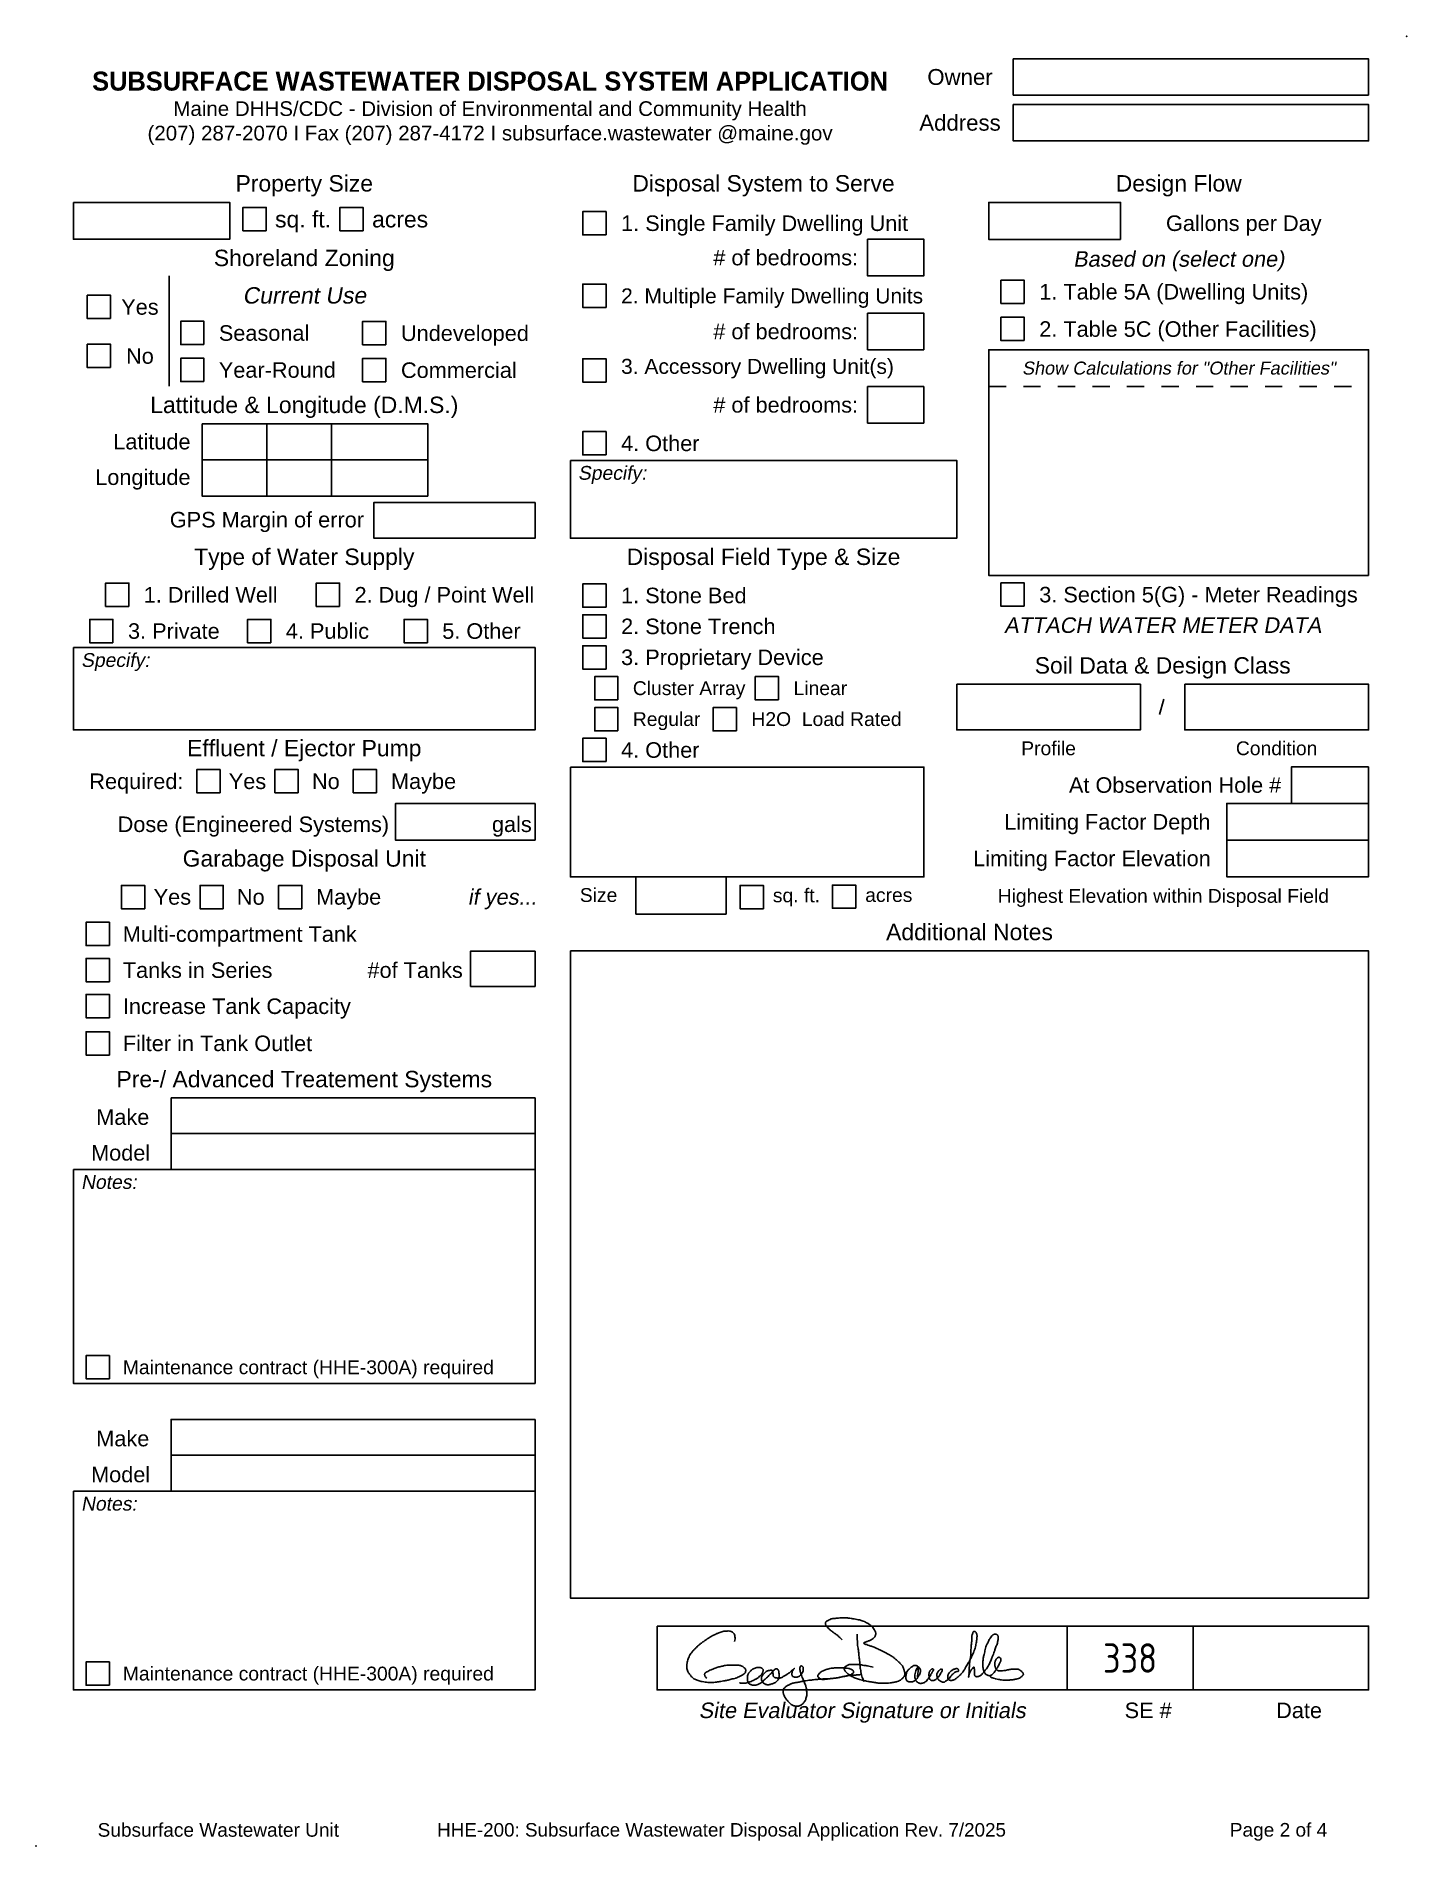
# Model space of a CAD drawing. Header units: feet. Extents: x 17.3 to 25.2, y 9.2 to 19.7.
import ezdxf
from ezdxf.enums import TextEntityAlignment as Align

# ---------------------------------------------------------------- set-up
doc = ezdxf.new("R2010")
doc.units = ezdxf.units.FT
doc.header["$MEASUREMENT"] = 0
doc.linetypes.add('HIDDEN', pattern=[0.375, 0.25, -0.125])
for name, color, linetype in [('FORMLINES', 7, 'Continuous'), ('FORMSIGNATURE', 7, 'Continuous'), ('FORMTEXT', 1, 'Continuous'), ('POINT', 7, 'Continuous')]:
    doc.layers.add(name, color=color, linetype=linetype)
doc.styles.add('Archstyl', font='archstyl.shx', dxfattribs={"height": 0.1})
doc.styles.add('ARIAL', font='arial.ttf', dxfattribs={"height": 0.09})
doc.styles.add('BOLD', font='bold.shx', dxfattribs={"height": 0.0915})

# ---------------------------------------------------------------- blocks, each defined once
blk = doc.blocks.new('GSBSIGNBLUE')
at = {"color": 174}
for points in [[(-0.798, 0.179, 0.063334), (-0.795, 0.197, 0.079036), (-0.796, 0.211, 0.030855), (-0.8, 0.227, 0.067983), (-0.804, 0.233, 0.074044), (-0.812, 0.241, 0.07724), (-0.822, 0.246, 0.051117), (-0.834, 0.25, 0.044448), (-0.85, 0.25, 0.026075), (-0.872, 0.248, 0.045725), (-0.885, 0.245, 0.012534), (-0.9, 0.239, 0.010324), (-0.919, 0.232, 0.008638), (-0.951, 0.217, 0.023808), (-0.963, 0.21, 0.011941), (-0.977, 0.201, 0.005297), (-1.009, 0.179, 0.003086), (-1.03, 0.164, 0.007434), (-1.038, 0.158, 0.024408), (-1.048, 0.149, 0.010424), (-1.069, 0.128, 0.01277), (-1.083, 0.113, 0.0175), (-1.093, 0.101, 0.030346), (-1.1, 0.09, 0.021981), (-1.109, 0.074, 0.022877), (-1.114, 0.061, 0.019782), (-1.119, 0.045, 0.03199), (-1.122, 0.032, 0.022821), (-1.124, 0.013, 0.046204), (-1.123, -0.006, 0.060133), (-1.119, -0.02, 0.040315), (-1.114, -0.031, 0.02485), (-1.103, -0.047, 0.026717), (-1.09, -0.063, 0.047375), (-1.081, -0.071, 0.051997), (-1.069, -0.078, 0.028434), (-1.047, -0.087, 0.021965), (-1.02, -0.095, 0.028627), (-0.998, -0.098, 0.027816), (-0.963, -0.101, 0.02985), (-0.931, -0.099, 0.006069), (-0.898, -0.095, 0.014132), (-0.884, -0.092, 0.002311), (-0.865, -0.089, 0.001828), (-0.842, -0.084, 0.004541), (-0.814, -0.077, 0.007549), (-0.797, -0.073, 0.031269), (-0.79, -0.071, 0.008775), (-0.764, -0.06, 0.025166), (-0.746, -0.051, 0.031942), (-0.733, -0.042, 0.083597), (-0.727, -0.036, 0.073669), (-0.723, -0.026, 0.105066), (-0.722, -0.017, 0.099013), (-0.725, -0.008, 0.074521), (-0.732, 0, 0.065887), (-0.742, 0.007, 0.039791), (-0.757, 0.014, 0.052762), (-0.77, 0.017, 0.02078), (-0.79, 0.018, 0.0183), (-0.813, 0.018, 0.010072), (-0.842, 0.017, 0.015587), (-0.86, 0.015, 0.020786), (-0.886, 0.01, 0.019394), (-0.912, 0.003, 0.014165), (-0.937, -0.005, 0.016303), (-0.958, -0.014, 0.012849), (-0.974, -0.021, 0.014215), (-0.988, -0.029, 0.024071), (-0.996, -0.034, 0.046244), (-1, -0.038, 0.072802), (-1.001, -0.04, 0.057454), (-1.003, -0.043, 0.091715), (-1.003, -0.048, 0.074617), (-1.001, -0.054, 0.024367), (-1, -0.057, 0.01262), (-0.997, -0.061, 0.054108), (-0.994, -0.066, 0.041465), (-0.988, -0.071)], [(-0.065, 0.189, 0.019554), (-0.087, 0.211, 0.030181), (-0.102, 0.224, 0.005234), (-0.12, 0.236, -0.013015), (-0.127, 0.242, -0.01084), (-0.144, 0.255, -0.017895), (-0.153, 0.263, -0.016949), (-0.16, 0.27, -0.010453), (-0.17, 0.282, -0.013845), (-0.174, 0.287, -0.016623), (-0.177, 0.292, -0.085975), (-0.179, 0.296, -0.064654), (-0.18, 0.302, -0.08963), (-0.178, 0.308, -0.104299), (-0.176, 0.312, -0.03656), (-0.171, 0.316, -0.018859), (-0.161, 0.322, -0.011211), (-0.148, 0.329, -0.041485), (-0.145, 0.331, -0.0378), (-0.136, 0.333, -0.020892), (-0.121, 0.335, -0.000425), (-0.107, 0.337, -0.000851), (-0.1, 0.337, -0.000953), (-0.081, 0.339, -0.005404), (-0.078, 0.339, -0.016672), (-0.075, 0.339, -0.002309), (-0.054, 0.339, -0.003005), (-0.035, 0.339, -0.007865), (-0.028, 0.339, -0.017506), (-0.02, 0.338, -0.009276), (-0.004, 0.336, -0.004345), (0.007, 0.334, -0.002535), (0.026, 0.33, -0.006459), (0.044, 0.327, -0.007753), (0.06, 0.323, -0.02274), (0.07, 0.32, -0.014858), (0.086, 0.314, -0.018512), (0.094, 0.31, -0.011844), (0.107, 0.303, -0.032196), (0.123, 0.293, -0.036036), (0.135, 0.282, -0.027124), (0.143, 0.274, -0.021047), (0.152, 0.261, -0.021536), (0.158, 0.252, -0.029243), (0.161, 0.244, -0.061141), (0.163, 0.237, -0.054049), (0.163, 0.228, -0.055895), (0.162, 0.221, -0.0532), (0.159, 0.214, -0.050637), (0.154, 0.207, -0.047015), (0.147, 0.2, -0.031342), (0.133, 0.19, -0.044202), (0.123, 0.185, -0.002307), (0.113, 0.182, -0.003577), (0.107, 0.179, -0.00733), (0.098, 0.176, 0.009609), (0.091, 0.174, 0.036224), (0.089, 0.173, 0.025609), (0.085, 0.171, 0.081547), (0.083, 0.169, 0.146899), (0.083, 0.167, 0.11696), (0.083, 0.166, 0.178235), (0.083, 0.165, 0.005942), (0.085, 0.165, 0.00257), (0.088, 0.163, 0.001083), (0.096, 0.159, 0.001832), (0.102, 0.157, 0.036267), (0.119, 0.151, -0.030046), (0.139, 0.144, -0.001569), (0.152, 0.139, -0.001069), (0.17, 0.131, -0.001856), (0.197, 0.119, -0.005487), (0.206, 0.115, -0.017609), (0.214, 0.111, -0.003733), (0.252, 0.09, -0.003228), (0.275, 0.077, -0.017713), (0.279, 0.074, -0.01531), (0.283, 0.072, -0.006861), (0.29, 0.066, -0.006862), (0.298, 0.059, -0.004012), (0.312, 0.047, -0.011951), (0.321, 0.038, -0.008394), (0.334, 0.025, -0.029271), (0.345, 0.013, -0.053079), (0.349, 0.005, -0.016529), (0.352, -0.001, -0.011925), (0.355, -0.009, -0.007598), (0.357, -0.016, -0.005385), (0.359, -0.026, -0.033513), (0.362, -0.038, -0.056073), (0.362, -0.045, -0.052484), (0.361, -0.049, -0.026437), (0.359, -0.055, -0.046562), (0.354, -0.063, -0.036315), (0.347, -0.072, -0.051928), (0.337, -0.081, -0.050182), (0.325, -0.088, -0.031154), (0.31, -0.094, -0.024006), (0.289, -0.099, -0.016043), (0.261, -0.104, -0.022657), (0.24, -0.106, -0.016955), (0.211, -0.106, -0.020328), (0.187, -0.105, -0.007924), (0.161, -0.102, -0.007089), (0.132, -0.097, -0.007698), (0.101, -0.092, -0.008047), (0.071, -0.085, -0.019206), (0.053, -0.08, -0.013101), (0.026, -0.071, -0.033025), (0.001, -0.06, -0.033202), (-0.021, -0.046, -0.028447), (-0.031, -0.038, -0.024996), (-0.041, -0.029, -0.056174), (-0.048, -0.018, -0.081798), (-0.051, -0.01, -0.108294), (-0.051, -0.002, -0.13766), (-0.048, 0.003, -0.029457), (-0.044, 0.007, -0.021589), (-0.038, 0.011, -0.020711), (-0.026, 0.018, -0.063352), (-0.022, 0.02, -0.046492), (-0.014, 0.021, -0.013816), (0.011, 0.022, -0.003481), (0.036, 0.021, -0.010303), (0.045, 0.021, -0.01522), (0.048, 0.021, -0.001331), (0.083, 0.016, -0.0214), (0.108, 0.012, -0.01411), (0.145, 0.003)], [(0.037, 0.229, 0.003467), (0.037, 0.204, 0.006386), (0.038, 0.191, 0.000552), (0.04, 0.154, 0.00966), (0.04, 0.152, 0.020752), (0.043, 0.133, -0.015249), (0.047, 0.107, -0.00084), (0.049, 0.082, -0.000666), (0.053, 0.05, -0.002816), (0.055, 0.027, 0.002237), (0.058, -0.002, 0.018042), (0.059, -0.009, 0.003032), (0.067, -0.049, 0.041116), (0.072, -0.066, 0.02235), (0.084, -0.095)], [(-0.766, -0.1, 0.047056), (-0.758, -0.105, 0.077298), (-0.753, -0.106, 0.008049), (-0.744, -0.106, 0.019036), (-0.741, -0.106, 0.013635), (-0.732, -0.106, 0.01343), (-0.722, -0.105, 0.022878), (-0.709, -0.102, 0.039547), (-0.701, -0.1, 0.010766), (-0.695, -0.097, 0.004008), (-0.678, -0.089, 0.004162), (-0.656, -0.079, 0.012808), (-0.649, -0.075, 0.029307), (-0.643, -0.071, 0.012737), (-0.63, -0.061, 0.012429), (-0.623, -0.055, 0.013627), (-0.617, -0.049, 0.04032), (-0.612, -0.043, 0.044489), (-0.608, -0.036, 0.04545), (-0.606, -0.031, 0.028475), (-0.604, -0.023, 0.029525), (-0.604, -0.017, 0.047902), (-0.604, -0.014, 0.117801), (-0.605, -0.011, 0.05658), (-0.61, -0.005, 0.054183), (-0.617, -0.001, 0.069538), (-0.622, 0.001, 0.055374), (-0.629, 0.002, 0.036156), (-0.64, 0.001, 0.027724), (-0.654, -0.001, 0.034129), (-0.664, -0.005, 0.03549), (-0.676, -0.011, 0.050616), (-0.683, -0.016, 0.022899), (-0.69, -0.023, 0.019313), (-0.698, -0.032, 0.011929), (-0.703, -0.038, 0.017065), (-0.706, -0.043, 0.063947), (-0.709, -0.049, 0.041694), (-0.711, -0.06, 0.037718), (-0.711, -0.071, 0.029773), (-0.71, -0.084, 0.027815), (-0.709, -0.093, 0.03497), (-0.706, -0.099, 0.07458), (-0.702, -0.107, 0.084842), (-0.696, -0.112, 0.041211), (-0.691, -0.114, 0.029808), (-0.683, -0.117, 0.031254), (-0.671, -0.119, 0.045488), (-0.663, -0.12, 0.042608), (-0.653, -0.118, 0.034611), (-0.64, -0.114, 0.014947), (-0.63, -0.11, 0.036286), (-0.626, -0.108, 0.019241), (-0.618, -0.103, 0.022898), (-0.612, -0.098, 0.001467), (-0.601, -0.088, 0.001607), (-0.591, -0.079, 0.000553), (-0.58, -0.069, 0.000597), (-0.57, -0.059, 0.007389), (-0.56, -0.049, 0.007852), (-0.55, -0.04, 0.038742), (-0.545, -0.033, -0.032622), (-0.538, -0.025, -0.015228), (-0.534, -0.02, -0.011054), (-0.527, -0.014, -0.025086), (-0.525, -0.012, -0.012804), (-0.521, -0.01, -0.145299), (-0.514, -0.007, -0.154848), (-0.507, -0.01, -0.073293), (-0.503, -0.013, -0.069104), (-0.5, -0.018, -0.029572), (-0.498, -0.024, -0.019941), (-0.496, -0.034, -0.038167), (-0.494, -0.049, -0.045155), (-0.495, -0.063, -0.060013), (-0.497, -0.071, -0.044884), (-0.502, -0.082, -0.064715), (-0.514, -0.096, -0.079827), (-0.526, -0.104, -0.016987), (-0.536, -0.108, -0.019803), (-0.545, -0.111, -0.016699), (-0.556, -0.114, -0.019991), (-0.566, -0.116, -0.057911), (-0.576, -0.116, -0.064595), (-0.586, -0.114, -0.0503), (-0.592, -0.111, -0.034874), (-0.601, -0.105, -0.034967), (-0.607, -0.099, -0.045653), (-0.611, -0.093, -0.080633), (-0.614, -0.086, -0.059312), (-0.615, -0.076, -0.055072), (-0.614, -0.065, -0.069013), (-0.611, -0.056, -0.028116), (-0.606, -0.049, -0.032813), (-0.601, -0.043, -0.025014), (-0.593, -0.035, -0.03212), (-0.586, -0.029, -0.027142), (-0.578, -0.024, -0.034642), (-0.571, -0.021, -0.023141), (-0.565, -0.019, -0.02186), (-0.559, -0.018, -0.032155), (-0.553, -0.017, -0.028315), (-0.547, -0.017, -0.060544), (-0.542, -0.018, -0.112785), (-0.54, -0.02, -0.080296), (-0.538, -0.022, -0.100268), (-0.537, -0.024, -0.019692), (-0.537, -0.029, 0.01007), (-0.537, -0.038, 0.004202), (-0.536, -0.048, 0.006874), (-0.536, -0.053, 0.119394), (-0.534, -0.06, 0.110135), (-0.528, -0.065, 0.04801), (-0.524, -0.067, 0.033595), (-0.517, -0.069, 0.024154), (-0.506, -0.071, 0.034817), (-0.499, -0.072, 0.042767), (-0.489, -0.071, 0.061444), (-0.482, -0.069, 0.011652), (-0.476, -0.066, 0.009363), (-0.468, -0.061, 0.006192), (-0.449, -0.051, 0.020646), (-0.443, -0.047, 0.006627), (-0.436, -0.042, 0.004577), (-0.425, -0.034, 0.001556), (-0.414, -0.026, 0.002358), (-0.408, -0.02, 0.007592), (-0.402, -0.015, 0.016614), (-0.399, -0.013, 0.032652), (-0.397, -0.011, -0.017692), (-0.393, -0.007, -0.01043), (-0.392, -0.005, -0.034325), (-0.392, -0.005, -0.469087), (-0.391, -0.005, -0.189596), (-0.391, -0.006, -0.097243), (-0.392, -0.007, -0.017836), (-0.396, -0.011, -0.015823), (-0.399, -0.015, 0.032084), (-0.4, -0.016, 0.050155), (-0.401, -0.018, 0.020564), (-0.404, -0.024, 0.02126), (-0.406, -0.028, 0.017019), (-0.407, -0.035, 0.035805), (-0.408, -0.04, 0.035785), (-0.409, -0.046, 0.056894), (-0.408, -0.049, 0.037687), (-0.406, -0.054, 0.077869), (-0.403, -0.059, 0.094761), (-0.399, -0.061, 0.061992), (-0.395, -0.063, 0.037497), (-0.387, -0.064, 0.024317), (-0.377, -0.064, 0.036401), (-0.371, -0.064, 0.039412), (-0.365, -0.062, 0.037549), (-0.36, -0.06, 0.058642), (-0.353, -0.055, 0.041075), (-0.345, -0.046, 0.023236), (-0.339, -0.039, 0.028208), (-0.335, -0.032, 0.038185), (-0.331, -0.022, 0.078415), (-0.33, -0.017, 0.014953), (-0.33, -0.013, 0.007353), (-0.331, -0.005, 0.009756), (-0.331, 0.001, 0.0202), (-0.332, 0.004, 0.142941), (-0.333, 0.006, 0.060312), (-0.337, 0.01, 0.078888), (-0.342, 0.012, 0.127717), (-0.346, 0.012, 0.083145), (-0.348, 0.011, 0.097039), (-0.35, 0.009, 0.073001), (-0.351, 0.006, 0.049926), (-0.353, 0, 0.020751), (-0.353, -0.006, 0.02437), (-0.353, -0.012, 0.029547), (-0.351, -0.026, 0.03786), (-0.348, -0.037, 0.002876), (-0.344, -0.048, 0.003584), (-0.34, -0.058, 0.001013), (-0.334, -0.074, 0.001251), (-0.328, -0.088, 0.013901), (-0.322, -0.103, -0.015048), (-0.316, -0.117, -0.017553), (-0.314, -0.123, -0.01671), (-0.312, -0.13, -0.022252), (-0.31, -0.137, -0.009231), (-0.308, -0.152, -0.013032), (-0.307, -0.164, -0.011765), (-0.307, -0.179, -0.032701), (-0.307, -0.189, -0.02471), (-0.31, -0.204, -0.042031), (-0.314, -0.216, -0.044391), (-0.319, -0.228, -0.02984), (-0.324, -0.234, -0.021222), (-0.332, -0.243, -0.036468), (-0.343, -0.253, -0.058006), (-0.351, -0.258, -0.049504), (-0.358, -0.26, -0.040171), (-0.367, -0.262, -0.032149), (-0.379, -0.262, -0.033323), (-0.39, -0.26, -0.029201), (-0.399, -0.258, -0.050238), (-0.404, -0.256, -0.045558), (-0.412, -0.25, -0.025673), (-0.425, -0.239, -0.005647), (-0.435, -0.227, -0.01206), (-0.44, -0.222, -0.012256), (-0.447, -0.214, -0.015196), (-0.452, -0.207, -0.023128), (-0.455, -0.201, -0.011463), (-0.461, -0.19, -0.025541), (-0.465, -0.18, -0.040064), (-0.467, -0.173, -0.048493), (-0.468, -0.168, -0.028112), (-0.467, -0.16, -0.035555), (-0.466, -0.151, -0.05184), (-0.464, -0.146, -0.055307), (-0.46, -0.14, -0.037314), (-0.453, -0.133, -0.019216), (-0.444, -0.125, -0.050507), (-0.44, -0.123, -0.004072), (-0.434, -0.12, 0.003424), (-0.427, -0.117, 0.003364), (-0.419, -0.112, -0.004514), (-0.413, -0.109, -0.039184), (-0.405, -0.106, -0.02915), (-0.393, -0.103, -0.015712), (-0.382, -0.102, 0.018202), (-0.372, -0.1, 0.000067), (-0.358, -0.098, -0.00008), (-0.344, -0.095, -0.000054), (-0.321, -0.09, -0.000365), (-0.318, -0.09, -0.013378), (-0.313, -0.089, -0.002883), (-0.292, -0.086, -0.00069), (-0.273, -0.084, -0.002233), (-0.267, -0.083, -0.00124), (-0.261, -0.083, -0.000378), (-0.24, -0.08, -0.001379), (-0.226, -0.079, -0.001542), (-0.214, -0.078, -0.018517), (-0.197, -0.077, 0.009624), (-0.166, -0.076, 0.004083), (-0.138, -0.074, 0.007007), (-0.122, -0.072, 0.011882), (-0.101, -0.07, 0.012949), (-0.083, -0.066, 0.00081), (-0.074, -0.065, 0.000343), (-0.054, -0.061, 0.001269), (-0.033, -0.056, 0.003092), (-0.024, -0.054, 0.045354), (-0.02, -0.053, 0.01151), (-0.005, -0.046, 0.023951), (0.002, -0.042, 0.03098), (0.007, -0.039, 0.119903), (0.011, -0.034, 0.104066), (0.012, -0.028, 0.071864), (0.011, -0.024, 0.080117), (0.01, -0.02, 0.080628), (0.006, -0.016, 0.059511), (-0.001, -0.012, 0.03211), (-0.012, -0.008, 0.031617), (-0.023, -0.005, 0.018995), (-0.041, -0.003, 0.011454), (-0.069, -0.001, 0.015586), (-0.106, -0.001, 0.022676), (-0.131, -0.003, 0.028372), (-0.149, -0.006, 0.020094), (-0.175, -0.013, 0.026838), (-0.194, -0.021, 0.034471), (-0.209, -0.028, 0.048729), (-0.216, -0.034, 0.038812), (-0.225, -0.043, 0.07572), (-0.23, -0.053, 0.138463), (-0.231, -0.059, 0.108715), (-0.229, -0.064, 0.066398), (-0.223, -0.07, 0.043731), (-0.215, -0.075, 0.065569), (-0.209, -0.078, 0.064745), (-0.194, -0.08, 0.027433), (-0.157, -0.077, 0.004042), (-0.115, -0.072, 0.01346), (-0.103, -0.07, 0.007851), (-0.074, -0.064, -0.008919), (-0.048, -0.058, -0.003816), (-0.023, -0.054, -0.017644), (-0.017, -0.053, -0.007749), (-0.01, -0.052, 0.001438), (0.027, -0.05, 0.002074), (0.04, -0.049, 0.001082), (0.065, -0.047)]]:
    blk.add_lwpolyline(points, format="xyb", dxfattribs=at)
at = {"color": 174, "flags": 128}
blk.add_lwpolyline([(0.447, -0.063, 0.019069), (0.45, -0.045, 0.021797), (0.452, -0.029, 0.015141), (0.454, -0.001, 0.084774), (0.453, 0.004, 0.124986), (0.45, 0.008, 0.075767), (0.444, 0.012, 0.070021), (0.435, 0.015, 0.08714), (0.427, 0.015, 0.047481), (0.419, 0.013, 0.059054), (0.413, 0.009, 0.022873), (0.405, 0.004, 0.018121), (0.396, -0.005, 0.017692), (0.385, -0.015, 0.032686), (0.38, -0.022, 0.044538), (0.376, -0.028, 0.028895), (0.372, -0.039, 0.029198), (0.37, -0.049, 0.025987), (0.368, -0.06, 0.046246), (0.368, -0.068, 0.039191), (0.37, -0.078, 0.086301), (0.373, -0.085, 0.079324), (0.38, -0.092, 0.092956), (0.387, -0.096, 0.066943), (0.399, -0.097, 0.057401), (0.413, -0.096, 0.077201), (0.423, -0.092, 0.039801), (0.433, -0.086, 0.044164), (0.441, -0.078, 0.023845), (0.449, -0.068, 0.020117), (0.458, -0.054, 0.027302), (0.464, -0.042, 0.037642), (0.467, -0.033, 0.082517), (0.469, -0.022, 0.072199), (0.466, -0.01, 0.031741), (0.463, -0.004, 0.045976), (0.461, 0, 0.062258), (0.458, 0.004, 0.107768), (0.455, 0.005, 0.149442), (0.452, 0.005, 0.151165), (0.449, 0.003, 0.0158), (0.447, -0.001, 0.009207), (0.443, -0.006, 0.005613), (0.438, -0.016, 0.021415), (0.437, -0.019, 0.050281), (0.436, -0.022, 0.009029), (0.432, -0.04, 0.013887), (0.429, -0.059, 0.054918), (0.429, -0.063, 0.047613), (0.43, -0.067, 0.016009), (0.434, -0.079, 0.013221), (0.437, -0.088, 0.041183), (0.439, -0.091, 0.063336), (0.441, -0.093, 0.020718), (0.447, -0.098, 0.032952), (0.453, -0.103, 0.041769), (0.459, -0.105, 0.083978), (0.466, -0.107, 0.049346), (0.478, -0.106, 0.036459), (0.488, -0.104, 0.045871), (0.495, -0.1, 0.043766), (0.505, -0.094, 0.06048), (0.512, -0.087, 0.011224), (0.521, -0.075, 0.011109), (0.529, -0.062, 0.000206), (0.538, -0.048, 0.000448), (0.542, -0.042, 0.001205), (0.546, -0.036, 0.000755), (0.552, -0.026, 0.040135), (0.555, -0.02, 0.053738), (0.557, -0.016, 0.08952), (0.557, -0.013, 0.088537), (0.556, -0.011, 0.105258), (0.554, -0.009, 0.089576), (0.552, -0.008, 0.067026), (0.549, -0.008, 0.080409), (0.547, -0.008, 0.053454), (0.544, -0.01, 0.043186), (0.541, -0.012, 0.029945), (0.538, -0.015, 0.027491), (0.535, -0.019, 0.040188), (0.531, -0.025, 0.045762), (0.528, -0.031, 0.024242), (0.527, -0.037, 0.032881), (0.526, -0.041, 0.015479), (0.526, -0.047, 0.01074), (0.526, -0.055, 0.012799), (0.527, -0.061, 0.012342), (0.527, -0.067, 0.058575), (0.529, -0.072, 0.04527), (0.532, -0.079, 0.061147), (0.535, -0.082, 0.047795), (0.539, -0.085, 0.087204), (0.544, -0.087, 0.072466), (0.552, -0.088, 0.059061), (0.56, -0.087, 0.057003), (0.568, -0.083, 0.030902), (0.577, -0.077, 0.044845), (0.583, -0.072, 0.014436), (0.59, -0.063, 0.021023), (0.595, -0.057, 0.00772), (0.601, -0.048, 0.005676), (0.608, -0.036, 0.010636), (0.614, -0.027, 0.0303), (0.615, -0.024, 0.066996), (0.616, -0.022, 0.023738), (0.616, -0.016, 0.043793), (0.616, -0.013, 0.08735), (0.615, -0.011, 0.199056), (0.614, -0.009, 0.119841), (0.61, -0.009, 0.035728), (0.607, -0.01, 0.058385), (0.606, -0.011, 0.026167), (0.602, -0.013, 0.018239), (0.598, -0.017, 0.012878), (0.595, -0.02, 0.010292), (0.59, -0.024, 0.044345), (0.587, -0.03, 0.032127), (0.582, -0.038, 0.061046), (0.58, -0.045, 0.06067), (0.579, -0.053, 0.042567), (0.581, -0.061, 0.043732), (0.583, -0.068, 0.023406), (0.586, -0.074, 0.028089), (0.588, -0.078, 0.048202), (0.592, -0.082, 0.025505), (0.6, -0.089, 0.051452), (0.61, -0.095, 0.062482), (0.618, -0.098, 0.064996), (0.626, -0.099, 0.10661), (0.631, -0.098, 0.022686), (0.636, -0.095, 0.015494), (0.643, -0.09, 0.00883), (0.656, -0.081, 0.034054), (0.659, -0.078, 0.029625), (0.665, -0.071, -0.017431), (0.675, -0.058, -0.003404), (0.682, -0.051, -0.003555), (0.688, -0.044, -0.034055), (0.697, -0.036, -0.046767), (0.704, -0.031, -0.042353), (0.707, -0.029, -0.020781), (0.714, -0.027, -0.105194), (0.719, -0.027, 0.129532), (0.723, -0.027, 0.206149), (0.727, -0.024, 0.132467), (0.728, -0.017, 0.036267), (0.727, -0.015, 0.048404), (0.726, -0.012, 0.08444), (0.724, -0.009, 0.118296), (0.721, -0.007, 0.083141), (0.717, -0.006, 0.044028), (0.708, -0.007, 0.013801), (0.701, -0.009, 0.019775), (0.696, -0.01, 0.036647), (0.688, -0.014, 0.044248), (0.681, -0.018, 0.033369), (0.676, -0.023, 0.018407), (0.668, -0.031, 0.020995), (0.66, -0.041, 0.051857), (0.658, -0.045, 0.047214), (0.656, -0.049, 0.027368), (0.655, -0.057, 0.021453), (0.654, -0.064, 0.027132), (0.655, -0.069, 0.053433), (0.655, -0.073, 0.050438), (0.657, -0.078, 0.074963), (0.659, -0.081, 0.056893), (0.663, -0.084, 0.080418), (0.668, -0.086, 0.05487), (0.676, -0.087, 0.056375), (0.687, -0.086, 0.063057), (0.696, -0.083, 0.02568), (0.707, -0.076, 0.037366), (0.714, -0.071, 0.003797), (0.723, -0.064, 0.004375), (0.73, -0.057, 0.004628), (0.74, -0.048, 0.007382), (0.746, -0.042, 0.036567), (0.756, -0.03, 0.023158), (0.77, -0.009, 0.000414), (0.774, -0.002, -0.000463), (0.778, 0.005, -0.002416), (0.796, 0.035, 0.006884), (0.803, 0.046, 0.016806), (0.804, 0.049, 0.002127), (0.816, 0.073, 0.002215), (0.826, 0.094, 0.006237), (0.829, 0.101, 0.01736), (0.832, 0.108, 0.007422), (0.838, 0.126, 0.006099), (0.843, 0.141, 0.016697), (0.844, 0.146, 0.008248), (0.845, 0.152, 0.003825), (0.848, 0.166, 0.003174), (0.85, 0.18, 0.004701), (0.852, 0.19, 0.011962), (0.852, 0.196, 0.005353), (0.853, 0.209, 0.018213), (0.854, 0.217, 0.027865), (0.853, 0.222, 0.049847), (0.853, 0.226, 0.021213), (0.85, 0.234, 0.026481), (0.847, 0.24, 0.047344), (0.845, 0.243, 0.067569), (0.843, 0.245, 0.044818), (0.84, 0.246, 0.094203), (0.836, 0.247, 0.09821), (0.832, 0.247, 0.06865), (0.829, 0.245, 0.131269), (0.828, 0.244, 0.015705), (0.827, 0.242, 0.007132), (0.825, 0.236, 0.00626), (0.821, 0.224, 0.020384), (0.82, 0.221, 0.03675), (0.819, 0.216, 0.011237), (0.818, 0.2, 0.020066), (0.818, 0.184, -0.032058), (0.817, 0.175, -0.030745), (0.816, 0.167, 0.038738), (0.815, 0.16, 0.001194), (0.814, 0.147, -0.000979), (0.813, 0.132, -0.000159), (0.812, 0.115, 0.000143), (0.811, 0.098, 0.006544), (0.811, 0.084, -0.006691), (0.81, 0.072, -0.048437), (0.808, 0.057, 0.035788), (0.804, 0.038, 0.005689), (0.802, 0.017, 0.008191), (0.801, 0.001, 0.002444), (0.8, -0.014, 0.002129), (0.799, -0.033, 0.00847), (0.799, -0.044, -0.007188), (0.798, -0.058, -0.028277), (0.798, -0.062, -0.119086), (0.797, -0.063, -0.294302), (0.797, -0.064, -0.226316), (0.796, -0.063, -0.14742), (0.796, -0.062, -0.023786), (0.797, -0.057, -0.020806), (0.8, -0.044, -0.034569), (0.803, -0.037, -0.024835), (0.806, -0.029, -0.014619), (0.814, -0.016, -0.014577), (0.82, -0.008, -0.01756), (0.825, -0.001, -0.057482), (0.829, 0.003, -0.131702), (0.832, 0.003, -0.133331), (0.834, 0.003, -0.236408), (0.834, 0.002, -0.030291), (0.835, 0, -0.009713), (0.835, -0.006, -0.001378), (0.836, -0.014, -0.001534), (0.836, -0.02, -0.030978), (0.836, -0.032, 0.028815), (0.836, -0.045, 0.055094), (0.837, -0.052, 0.081927), (0.839, -0.056, 0.088041), (0.841, -0.058, 0.066257), (0.845, -0.06, 0.039651), (0.849, -0.061, 0.061455), (0.852, -0.062, 0.047036), (0.856, -0.061, 0.021318), (0.864, -0.059, 0.022755), (0.873, -0.055, 0.038044), (0.878, -0.053, 0.057134), (0.884, -0.047, 0.023267), (0.898, -0.032, 0.011139), (0.913, -0.013, 0.017238), (0.922, -0.001, 0.015407), (0.935, 0.02, 0.028732), (0.941, 0.032, 0.003341), (0.947, 0.047, 0.003922), (0.953, 0.061, 0.000764), (0.962, 0.084, 0.001016), (0.969, 0.102, 0.003259), (0.976, 0.122, 0.002579), (0.985, 0.148, 0.0113), (0.99, 0.16, 0.008778), (0.994, 0.176, 0.021524), (0.996, 0.185, 0.015251), (0.998, 0.197, 0.033611), (0.998, 0.205, 0.033431), (0.998, 0.212, 0.059751), (0.996, 0.217, 0.062417), (0.994, 0.222, 0.070388), (0.99, 0.225, 0.072667), (0.987, 0.227, 0.05231), (0.983, 0.228, 0.040545), (0.977, 0.229, 0.047609), (0.971, 0.228, 0.062252), (0.966, 0.226, 0.060338), (0.961, 0.223, 0.038915), (0.955, 0.217, 0.024358), (0.945, 0.204, 0.040078), (0.94, 0.196, 0.008805), (0.935, 0.186, -0.0086), (0.93, 0.175, -0.008918), (0.923, 0.163, 0.015839), (0.92, 0.157, 0.0288), (0.917, 0.15, 0.012367), (0.912, 0.133, 0.004815), (0.908, 0.116, 0.005219), (0.904, 0.1, 0.005943), (0.9, 0.082, 0.009821), (0.897, 0.071, 0.012241), (0.895, 0.057, 0.013529), (0.894, 0.045, 0.002609), (0.894, 0.04, 0.002336), (0.894, 0.035, 0.008537), (0.893, 0.025, 0.006686), (0.893, 0.012, 0.019438), (0.894, 0.004, 0.013455), (0.895, -0.007, 0.025888), (0.897, -0.014, 0.021744), (0.899, -0.022, 0.036414), (0.901, -0.027, 0.019974), (0.906, -0.035, 0.056041), (0.912, -0.043, 0.054713), (0.92, -0.049, 0.059689), (0.926, -0.052, 0.052212), (0.933, -0.054, 0.071168), (0.943, -0.054, 0.092321), (0.951, -0.051, 0.03528), (0.957, -0.047, 0.040799), (0.962, -0.042, 0.014553), (0.971, -0.032, 0.016368), (0.978, -0.022, 0.008634), (0.99, -0.004, 0.021657), (0.994, 0.003, 0.003152), (0.998, 0.01, 0.001572), (1.005, 0.024, 0.003061), (1.01, 0.034, 0.004151), (1.013, 0.041, 0.054884), (1.015, 0.045, 0.029181), (1.016, 0.052, 0.074558), (1.016, 0.058, 0.068342), (1.014, 0.064, 0.086031), (1.011, 0.067, 0.080434), (1.007, 0.07, 0.110612), (1.002, 0.071, 0.102336), (0.997, 0.07, 0.072383), (0.991, 0.066, 0.076952), (0.986, 0.061, 0.020711), (0.983, 0.055, 0.022743), (0.98, 0.05, 0.024474), (0.977, 0.041, 0.029196), (0.975, 0.034, 0.051184), (0.975, 0.024, 0.040153), (0.976, 0.012, 0.02356), (0.978, 0.004, 0.033034), (0.98, -0.002, 0.033035), (0.982, -0.007, 0.025607), (0.986, -0.012, 0.064788), (0.991, -0.017, 0.072673), (0.996, -0.02, 0.069103), (1.005, -0.022, 0.04806), (1.017, -0.022, 0.007862), (1.036, -0.02, 0.013121), (1.048, -0.018, 0.002229), (1.062, -0.015, -0.002885), (1.073, -0.013, -0.003564), (1.086, -0.011, -0.004558), (1.096, -0.01, -0.029202), (1.101, -0.009, -0.010233), (1.117, -0.009, -0.024797), (1.129, -0.01, -0.047428), (1.135, -0.011, -0.057891), (1.14, -0.013, -0.021229), (1.152, -0.021, -0.016945), (1.16, -0.028, -0.033603), (1.164, -0.032, -0.065099), (1.167, -0.036, -0.067895), (1.169, -0.041, -0.054437), (1.17, -0.045, -0.100087), (1.169, -0.047, -0.041196), (1.168, -0.049, -0.026614), (1.166, -0.052, -0.019934), (1.163, -0.055, -0.011429), (1.159, -0.059, -0.056048), (1.15, -0.067, -0.044437), (1.136, -0.073, -0.036772), (1.12, -0.078, -0.026424), (1.098, -0.082, -0.011628), (1.074, -0.084, -0.017443), (1.058, -0.085, -0.017575), (1.03, -0.084, -0.029052), (1.013, -0.082, -0.004742), (1.001, -0.08, -0.002826), (0.981, -0.076, -0.005069), (0.974, -0.074, -0.002666), (0.959, -0.07, -0.084533), (0.952, -0.067, -0.04308), (0.94, -0.058)], format="xyb", dxfattribs=at)

msp = doc.modelspace()

# ---------------------------------------------------------------- linework, layer by layer
at = {"layer": 'FORMLINES'}
for p, q in [((18.052, 18.342), (18.052, 17.703)), ((18.617, 17.485), (18.617, 17.276)), ((18.992, 17.485), (18.992, 17.276)), ((18.242, 17.276), (18.617, 17.276)), ((18.617, 17.276), (19.549, 17.276)), ((18.617, 17.276), (18.617, 17.066)), ((18.992, 17.276), (18.992, 17.066)), ((23.813, 15.89), (23.787, 15.801)), ((20.754, 14.86), (20.754, 14.645)), ((21.277, 14.86), (20.754, 14.86)), ((21.277, 14.645), (21.277, 14.86)), ((20.754, 14.645), (21.277, 14.645)), ((20.171, 13.58), (18.062, 13.58)), ((18.062, 13.58), (18.062, 13.373)), ((20.171, 13.165), (20.171, 13.58)), ((18.062, 13.373), (18.062, 13.165)), ((20.171, 11.718), (20.171, 11.303)), ((23.252, 10.521), (23.252, 10.151)), ((23.982, 10.521), (23.982, 10.151))]:
    msp.add_line(p, q, dxfattribs=at)
at = {"layer": 'FORMLINES', "flags": 128}
for points in [[(24.999, 19.388), (22.94, 19.388), (22.94, 19.598), (24.999, 19.598)], [(22.94, 19.333), (24.999, 19.333), (24.999, 19.123), (22.94, 19.123)], [(17.497, 18.766), (18.402, 18.766), (18.402, 18.553), (17.497, 18.553)], [(23.562, 18.552), (22.799, 18.552), (22.799, 18.766), (23.562, 18.766)], [(18.614, 18.602), (18.479, 18.602), (18.479, 18.737), (18.614, 18.737)], [(19.175, 18.602), (19.04, 18.602), (19.04, 18.737), (19.175, 18.737)], [(20.582, 18.578), (20.447, 18.578), (20.447, 18.713), (20.582, 18.713)], [(22.097, 18.554), (22.422, 18.554), (22.422, 18.341), (22.097, 18.341), (22.097, 18.554)], [(20.582, 18.158), (20.447, 18.158), (20.447, 18.293), (20.582, 18.293)], [(23.004, 18.181), (22.869, 18.181), (22.869, 18.316), (23.004, 18.316)], [(17.712, 18.094), (17.577, 18.094), (17.577, 18.229), (17.712, 18.229)], [(18.253, 17.943), (18.118, 17.943), (18.118, 18.078), (18.253, 18.078)], [(19.307, 17.942), (19.172, 17.942), (19.172, 18.077), (19.307, 18.077)], [(22.097, 18.125), (22.422, 18.125), (22.422, 17.913), (22.097, 17.913), (22.097, 18.125)], [(23.004, 17.966), (22.869, 17.966), (22.869, 18.101), (23.004, 18.101)], [(17.712, 17.81), (17.577, 17.81), (17.577, 17.945), (17.712, 17.945)], [(18.253, 17.729), (18.118, 17.729), (18.118, 17.864), (18.253, 17.864)], [(19.307, 17.728), (19.172, 17.728), (19.172, 17.863), (19.307, 17.863)], [(20.582, 17.726), (20.447, 17.726), (20.447, 17.861), (20.582, 17.861)], [(24.999, 16.606), (22.799, 16.606), (22.799, 17.913), (24.999, 17.913)], [(22.097, 17.7), (22.422, 17.7), (22.422, 17.488), (22.097, 17.488), (22.097, 17.7)], [(20.582, 17.304), (20.447, 17.304), (20.447, 17.439), (20.582, 17.439)], [(20.375, 17.272), (22.613, 17.272), (22.613, 16.821), (20.375, 16.821)], [(20.171, 17.029), (19.237, 17.029), (19.237, 16.821), (20.171, 16.821)], [(17.818, 16.427), (17.683, 16.427), (17.683, 16.562), (17.818, 16.562)], [(19.038, 16.427), (18.903, 16.427), (18.903, 16.562), (19.038, 16.562)], [(23.004, 16.428), (22.869, 16.428), (22.869, 16.563), (23.004, 16.563)], [(20.582, 16.422), (20.447, 16.422), (20.447, 16.557), (20.582, 16.557)], [(17.726, 16.216), (17.591, 16.216), (17.591, 16.351), (17.726, 16.351)], [(18.641, 16.216), (18.506, 16.216), (18.506, 16.351), (18.641, 16.351)], [(19.547, 16.216), (19.412, 16.216), (19.412, 16.351), (19.547, 16.351)], [(20.582, 16.243), (20.447, 16.243), (20.447, 16.378), (20.582, 16.378)], [(17.497, 16.188), (20.171, 16.188), (20.171, 15.711), (17.497, 15.711)], [(20.582, 16.064), (20.447, 16.064), (20.447, 16.199), (20.582, 16.199)], [(20.651, 15.885), (20.516, 15.885), (20.516, 16.02), (20.651, 16.02)], [(21.581, 15.885), (21.446, 15.885), (21.446, 16.02), (21.581, 16.02)], [(22.613, 15.976), (23.677, 15.976), (23.677, 15.711), (22.613, 15.711)], [(23.934, 15.976), (24.999, 15.976), (24.999, 15.711), (23.934, 15.711)], [(20.651, 15.706), (20.516, 15.706), (20.516, 15.841), (20.651, 15.841)], [(21.337, 15.706), (21.202, 15.706), (21.202, 15.841), (21.337, 15.841)], [(20.582, 15.528), (20.447, 15.528), (20.447, 15.663), (20.582, 15.663)], [(18.346, 15.347), (18.211, 15.347), (18.211, 15.482), (18.346, 15.482)], [(18.799, 15.347), (18.664, 15.347), (18.664, 15.482), (18.799, 15.482)], [(19.253, 15.347), (19.118, 15.347), (19.118, 15.482), (19.253, 15.482)], [(20.375, 15.496), (22.423, 15.496), (22.423, 14.86), (20.375, 14.86)], [(24.999, 15.498), (24.553, 15.498), (24.553, 15.286), (24.999, 15.286)], [(20.171, 15.285), (19.362, 15.285), (19.362, 15.073), (20.171, 15.073)], [(24.999, 15.286), (24.177, 15.286), (24.177, 15.073), (24.999, 15.073)], [(24.999, 15.073), (24.177, 15.073), (24.177, 14.861), (24.999, 14.861)], [(17.91, 14.676), (17.775, 14.676), (17.775, 14.811), (17.91, 14.811)], [(18.365, 14.676), (18.23, 14.676), (18.23, 14.811), (18.365, 14.811)], [(18.82, 14.676), (18.685, 14.676), (18.685, 14.811), (18.82, 14.811)], [(21.493, 14.676), (21.358, 14.676), (21.358, 14.811), (21.493, 14.811)], [(22.028, 14.678), (21.893, 14.678), (21.893, 14.813), (22.028, 14.813)], [(17.705, 14.462), (17.57, 14.462), (17.57, 14.597), (17.705, 14.597)], [(17.705, 14.253), (17.57, 14.253), (17.57, 14.388), (17.705, 14.388)], [(20.171, 14.43), (19.797, 14.43), (19.797, 14.226), (20.171, 14.226)], [(20.375, 14.431), (24.999, 14.431), (24.999, 10.683), (20.375, 10.683)], [(17.705, 14.044), (17.57, 14.044), (17.57, 14.179), (17.705, 14.179)], [(17.705, 13.828), (17.57, 13.828), (17.57, 13.963), (17.705, 13.963)], [(17.497, 13.165), (20.171, 13.165), (20.171, 11.926), (17.497, 11.926)], [(17.705, 11.953), (17.57, 11.953), (17.57, 12.088), (17.705, 12.088)], [(17.497, 11.303), (20.171, 11.303), (20.171, 10.151), (17.497, 10.151)], [(20.877, 10.521), (24.999, 10.521), (24.999, 10.151), (20.877, 10.151), (20.877, 10.521)], [(17.705, 10.178), (17.57, 10.178), (17.57, 10.313), (17.705, 10.313)]]:
    msp.add_lwpolyline(points, close=True, dxfattribs=at)
for points in [[(18.242, 17.485), (19.549, 17.485), (19.549, 17.276)], [(18.242, 17.276), (18.242, 17.485), (18.242, 17.485)], [(19.549, 17.276), (19.549, 17.066), (18.242, 17.066), (18.242, 17.276)], [(18.062, 13.373), (20.171, 13.373)], [(20.171, 11.718), (18.062, 11.718), (18.062, 11.511)], [(18.062, 11.511), (20.171, 11.511)], [(18.062, 11.511), (18.062, 11.303)]]:
    msp.add_lwpolyline(points, dxfattribs=at)
at = {"layer": 'FORMTEXT', "linetype": 'HIDDEN', "ltscale": 0.25}
msp.add_line((22.799, 17.701), (24.999, 17.701), dxfattribs=at)
at = {"layer": 'POINT', "color": 7}
for p in [(25.22, 19.729), (17.281, 9.248)]:
    msp.add_point(p, dxfattribs=at)

# ---------------------------------------------------------------- block references
at = {"layer": 'FORMSIGNATURE', "xscale": 0.8500000000000014, "yscale": 0.8499999999999996, "zscale": 0.85}
msp.add_blockref('GSBSIGNBLUE', (22.005, 10.28), dxfattribs=at)

# ---------------------------------------------------------------- texts
at = {"layer": 'FORMSIGNATURE', "style": 'Archstyl'}
msp.add_text('338', height=0.17, dxfattribs=at).set_placement((23.617, 10.336), align=Align.MIDDLE_CENTER)
at = {"layer": 'FORMTEXT', "color": 255, "style": 'BOLD'}
msp.add_text('SUBSURFACE WASTEWATER DISPOSAL SYSTEM APPLICATION', height=0.11, dxfattribs=at).set_placement((19.91, 19.469), align=Align.MIDDLE_CENTER)
at = {"layer": 'FORMTEXT', "style": 'ARIAL'}
for s, height, p in [('Owner', 0.092, (22.632, 19.493)), ('Address', 0.092, (22.632, 19.228)), ('Property Size', 0.095, (18.834, 18.877)), ('Disposal System to Serve', 0.095, (21.494, 18.877)), ('Design Flow', 0.095, (23.899, 18.877)), ('sq. ft.', 0.095, (18.827, 18.669)), ('acres', 0.095, (19.389, 18.669)), ('Shoreland Zoning', 0.095, (18.834, 18.445)), ('Yes', 0.09, (17.882, 18.161)), ('No', 0.09, (17.882, 17.877)), ('Lattitude & Longitude (D.M.S.)', 0.095, (18.834, 17.594)), ('Type of Water Supply', 0.095, (18.834, 16.714)), ('Disposal Field Type & Size', 0.095, (21.494, 16.714)), ('Soil Data & Design Class', 0.095, (23.806, 16.085)), ('Effluent / Ejector Pump', 0.095, (18.834, 15.606)), ('Profile', 0.08, (23.145, 15.605)), ('Condition', 0.08, (24.466, 15.605)), ('Yes', 0.09, (18.505, 15.414)), ('No', 0.09, (18.959, 15.414)), ('Maybe', 0.09, (19.525, 15.414)), ('Garabage Disposal Unit', 0.095, (18.834, 14.967)), ('Yes', 0.09, (18.07, 14.744)), ('No', 0.09, (18.524, 14.744)), ('Maybe', 0.09, (19.091, 14.744)), ('Additional Notes', 0.095, (22.687, 14.541)), ('Pre-/ Advanced Treatement Systems', 0.095, (18.834, 13.689)), ('SE #', 0.09, (23.722, 10.033)), ('Date', 0.09, (24.596, 10.033)), ('HHE-200: Subsurface Wastewater Disposal Application Rev. 7/2025', 0.078, (21.251, 9.341)), ('Page 2 of 4', 0.079, (24.477, 9.341))]:
    msp.add_text(s, height=height, dxfattribs=at).set_placement(p, align=Align.MIDDLE_CENTER)
for s, height, p in [('1. Single Family Dwelling Unit', 0.09, (20.669, 18.646)), ('Gallons per Day', 0.09, (23.825, 18.646)), ('# of bedrooms:', 0.09, (21.203, 18.447)), ('2. Multiple Family Dwelling Units', 0.087, (20.669, 18.225)), ('1. Table 5A (Dwelling Units)', 0.09, (23.091, 18.249)), ('Seasonal', 0.09, (18.339, 18.01)), ('Undeveloped', 0.09, (19.394, 18.009)), ('# of bedrooms:', 0.09, (21.203, 18.019)), ('2. Table 5C (Other Facilities)', 0.09, (23.091, 18.033)), ('Year-Round', 0.09, (18.339, 17.796)), ('Commercial', 0.09, (19.394, 17.795)), ('3. Accessory Dwelling Unit(s)', 0.087, (20.669, 17.817)), ('# of bedrooms:', 0.09, (21.203, 17.594)), ('Latitude', 0.09, (17.728, 17.381)), ('4. Other', 0.09, (20.669, 17.371)), ('Longitude', 0.09, (17.623, 17.175)), ('GPS Margin of error', 0.09, (18.055, 16.929)), ('1. Drilled Well', 0.09, (17.904, 16.494)), ('2. Dug / Point Well', 0.09, (19.125, 16.494)), ('1. Stone Bed', 0.09, (20.669, 16.49)), ('3. Section 5(G) - Meter Readings', 0.09, (23.091, 16.495)), ('2. Stone Trench', 0.09, (20.669, 16.311)), ('3. Private', 0.09, (17.813, 16.284)), ('4. Public', 0.09, (18.727, 16.284)), ('5. Other', 0.09, (19.633, 16.284)), ('3. Proprietary Device', 0.09, (20.669, 16.132)), ('Cluster Array', 0.08, (20.737, 15.953)), ('Linear', 0.08, (21.668, 15.953)), ('Regular', 0.08, (20.737, 15.774)), ('H2O  Load Rated', 0.08, (21.424, 15.774)), ('4. Other', 0.09, (20.669, 15.595)), ('Required: ', 0.09, (17.589, 15.414)), ('At Observation Hole #', 0.09, (23.263, 15.392)), ('Dose (Engineered Systems)', 0.09, (17.753, 15.165)), ('gals', 0.09, (19.921, 15.165)), ('Limiting Factor Depth', 0.09, (22.888, 15.179)), ('Limiting Factor Elevation', 0.09, (22.708, 14.967)), ('Size', 0.08, (20.43, 14.755)), ('sq. ft.', 0.08, (21.548, 14.753)), ('Highest Elevation within Disposal Field', 0.08, (22.85, 14.75)), ('acres', 0.08, (22.083, 14.755)), ('Multi-compartment Tank', 0.09, (17.783, 14.529)), ('Tanks in Series', 0.09, (17.783, 14.32)), ('#of Tanks', 0.09, (19.2, 14.32)), ('Increase Tank Capacity', 0.09, (17.783, 14.111)), ('Filter in Tank Outlet', 0.09, (17.783, 13.896)), ('Make', 0.09, (17.629, 13.469)), ('Model', 0.09, (17.599, 13.262)), ('Maintenance contract (HHE-300A) required', 0.08, (17.783, 12.02)), ('Make', 0.09, (17.629, 11.607)), ('Model', 0.09, (17.599, 11.399)), ('Maintenance contract (HHE-300A) required', 0.08, (17.783, 10.246))]:
    msp.add_text(s, height=height, dxfattribs=at).set_placement(p, align=Align.MIDDLE_LEFT)
at = {"layer": 'FORMTEXT', "style": 'ARIAL', "oblique": 10}
for s, height, p in [('Based on (select one)', 0.09, (23.899, 18.439)), ('Current Use', 0.095, (18.834, 18.228)), ('Show Calculations for "Other Facilities"', 0.075, (23.899, 17.807)), ('ATTACH WATER METER DATA', 0.09, (23.806, 16.318)), ('if yes...', 0.09, (19.98, 14.744)), ('Site Evaluator Signature or Initials', 0.09, (22.065, 10.033))]:
    msp.add_text(s, height=height, dxfattribs=at).set_placement(p, align=Align.MIDDLE_CENTER)
for s, p in [('Specify:', (20.419, 17.16)), ('Specify:', (17.541, 16.076)), ('Notes:', (17.541, 13.053)), ('Notes:', (17.541, 11.19))]:
    msp.add_text(s, height=0.08, dxfattribs=at).set_placement(p)
at = {"layer": 'FORMTEXT', "style": 'ARIAL'}
msp.add_text('Subsurface Wastewater Unit', height=0.079, dxfattribs=at).set_placement((17.637, 9.301))
at = {"layer": 'FORMTEXT', "color": 255, "insert": (19.91, 19.226), "char_height": 0.085, "width": 4.01911, "attachment_point": 5, "style": 'ARIAL'}
msp.add_mtext('Maine DHHS/CDC - Division of Environmental and Community Health\\P(207) 287-2070 I Fax (207) 287-4172 I subsurface.wastewater @maine.gov', dxfattribs=at)

doc.saveas('drawing.dxf')
